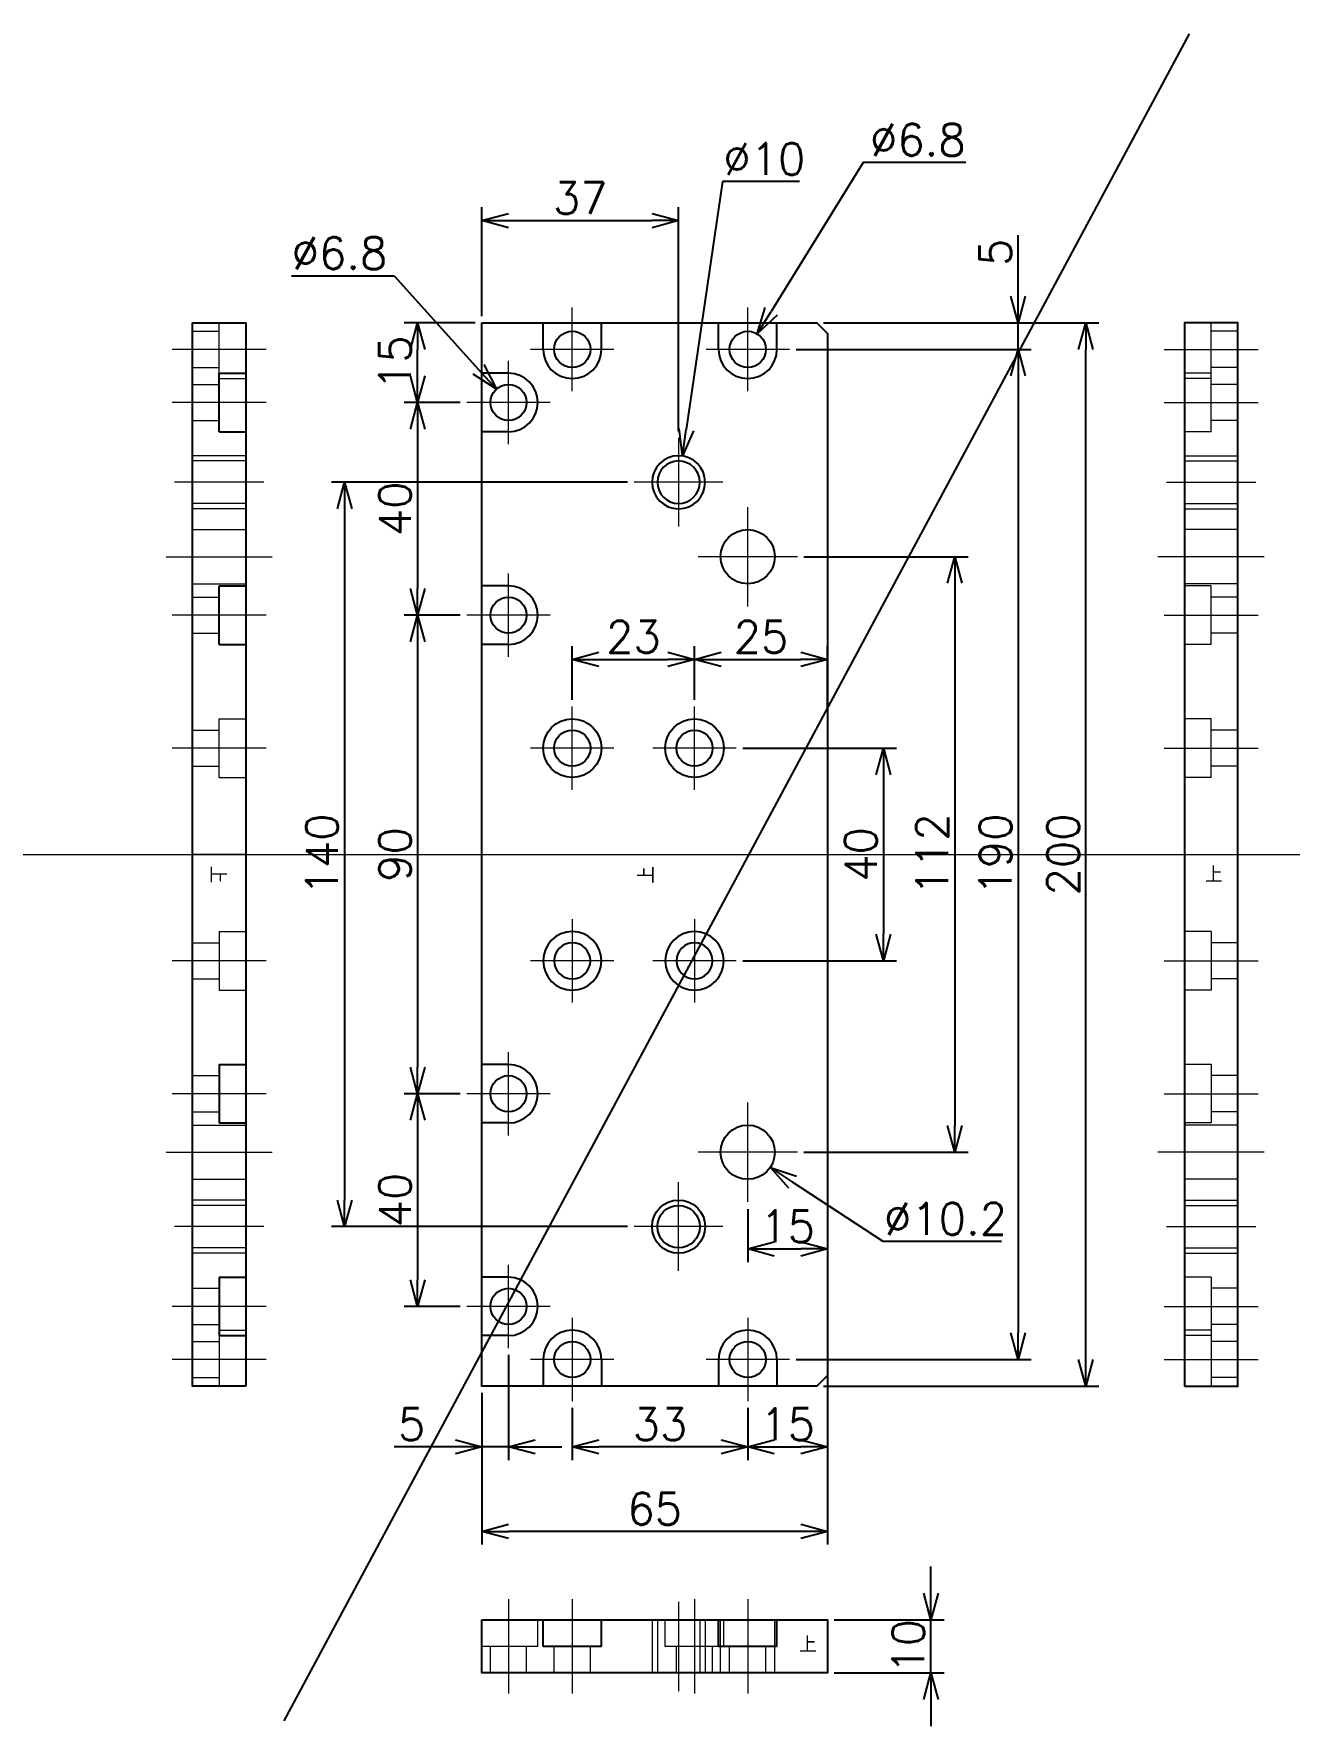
# Model space of a CAD drawing. Header units: millimetres. Extents: x -16130 to 36813, y -8099 to 27484.
# Drawn here: x 8598.8 to 8835, y 26407.8 to 26726.1 of the extents above; entities that cross this region are included whole.
import ezdxf

# ---------------------------------------------------------------- set-up
doc = ezdxf.new("R2010")
doc.units = ezdxf.units.MM
doc.header["$LTSCALE"] = 6
doc.header["$PDMODE"] = 99
doc.header["$PDSIZE"] = 1
doc.linetypes.add('CENTER2', pattern=[28.575, 19.05, -3.175, 3.175, -3.175])
doc.linetypes.add('HIDDEN', pattern=[9.525, 6.35, -3.175])
for name, color, linetype, lineweight in [('04_HIDDEN', 2, 'HIDDEN', 13), ('05_CENTER', 4, 'CENTER2', 13), ('08_DIM', 3, 'Continuous', 13)]:
    doc.layers.add(name, color=color, linetype=linetype, lineweight=lineweight)
doc.layers.add('10_DRAFT', color=8, linetype='Continuous', lineweight=0, plot=False)
doc.styles.add('KSS_TXT', font='txt.shx', dxfattribs={"bigfont": 'extfont2.shx'})
doc.dimstyles.new('KSS_DIM', dxfattribs={"dimtxt": 3, "dimasz": 2.5, "dimexe": 1.25, "dimexo": 0.625, "dimtad": 1, "dimdsep": 46, "dimtxsty": 'KSS_TXT', "dimblk": 'OPEN30', "dimcen": 0, "dimazin": 2, "dimtfac": 0.75, "dimtmove": 0, "dimatfit": 3, "dimldrblk": 'OPEN30', "dimfxl": 1, "dimtolj": 1, "dimarcsym": 0})
doc.dimstyles.new('KSS_DIM$3', dxfattribs={"dimtxt": 3, "dimasz": 2.5, "dimexe": 1.25, "dimexo": 0.625, "dimtad": 1, "dimtih": 1, "dimtoh": 1, "dimdsep": 46, "dimtxsty": 'KSS_TXT', "dimblk": 'OPEN30', "dimcen": 0, "dimazin": 2, "dimtfac": 0.75, "dimtofl": 0, "dimtmove": 0, "dimatfit": 3, "dimldrblk": 'OPEN30', "dimfxl": 1, "dimtolj": 1, "dimarcsym": 0})

# ---------------------------------------------------------------- blocks, each defined once
blk = doc.blocks.new('_Open30')
at = {"color": 0, "linetype": 'ByBlock', "lineweight": -2}
for p, q in [((-1, 0.268), (0, 0)), ((0, 0), (-1, -0.268)), ((0, 0), (-1, 0))]:
    blk.add_line(p, q, dxfattribs=at)
blk = doc.blocks.new('*D935')
at = {"layer": '08_DIM', "color": 0, "lineweight": -2, "transparency": 16777216}
for p, q in [((8732.19, 26591.71), (8761.12, 26591.71)), ((8758.62, 26586.71), (8758.62, 26556.71)), ((8732.19, 26551.71), (8761.12, 26551.71))]:
    blk.add_line(p, q, dxfattribs=at)
at = {"layer": 'Defpoints', "color": 0, "transparency": 16777216}
for p in [(8730.94, 26591.71), (8730.94, 26551.71), (8758.62, 26551.71)]:
    blk.add_point(p, dxfattribs=at)
at = {"layer": '08_DIM', "color": 0, "lineweight": -2, "transparency": 16777216, "xscale": 5, "yscale": 5, "zscale": 5}
for p, rotation in [((8758.62, 26591.71), 90), ((8758.62, 26551.71), 270)]:
    blk.add_blockref('_Open30', p, dxfattribs=dict(at, rotation=rotation))
at = {"layer": '08_DIM', "color": 0, "transparency": 16777216, "insert": (8754.37, 26571.71), "char_height": 6, "attachment_point": 5, "rotation": 90, "style": 'KSS_TXT'}
blk.add_mtext('\\A1;40', dxfattribs=at)
blk = doc.blocks.new('*D936')
at = {"layer": '08_DIM', "color": 0, "lineweight": -2, "transparency": 16777216}
for p, q in [((8743.69, 26627.71), (8774.55, 26627.71)), ((8772.05, 26622.71), (8772.05, 26520.71)), ((8743.69, 26515.71), (8774.55, 26515.71))]:
    blk.add_line(p, q, dxfattribs=at)
at = {"layer": 'Defpoints', "color": 0, "transparency": 16777216}
for p in [(8742.44, 26627.71), (8742.44, 26515.71), (8772.05, 26515.71)]:
    blk.add_point(p, dxfattribs=at)
at = {"layer": '08_DIM', "color": 0, "lineweight": -2, "transparency": 16777216, "xscale": 5, "yscale": 5, "zscale": 5}
for p, rotation in [((8772.05, 26627.71), 90), ((8772.05, 26515.71), 270)]:
    blk.add_blockref('_Open30', p, dxfattribs=dict(at, rotation=rotation))
at = {"layer": '08_DIM', "color": 0, "transparency": 16777216, "insert": (8767.8, 26571.71), "char_height": 6, "attachment_point": 5, "rotation": 90, "style": 'KSS_TXT'}
blk.add_mtext('\\A1;112', dxfattribs=at)
blk = doc.blocks.new('*D937')
at = {"layer": '08_DIM', "color": 0, "lineweight": -2, "transparency": 16777216}
for p, q in [((8742.19, 26666.71), (8786.46, 26666.71)), ((8783.96, 26661.71), (8783.96, 26481.71)), ((8742.19, 26476.71), (8786.46, 26476.71))]:
    blk.add_line(p, q, dxfattribs=at)
at = {"layer": 'Defpoints', "color": 0, "transparency": 16777216}
for p in [(8740.94, 26666.71), (8740.94, 26476.71), (8783.96, 26476.71)]:
    blk.add_point(p, dxfattribs=at)
at = {"layer": '08_DIM', "color": 0, "lineweight": -2, "transparency": 16777216, "xscale": 5, "yscale": 5, "zscale": 5}
for p, rotation in [((8783.96, 26666.71), 90), ((8783.96, 26476.71), 270)]:
    blk.add_blockref('_Open30', p, dxfattribs=dict(at, rotation=rotation))
at = {"layer": '08_DIM', "color": 0, "transparency": 16777216, "insert": (8779.71, 26571.71), "char_height": 6, "attachment_point": 5, "rotation": 90, "style": 'KSS_TXT'}
blk.add_mtext('\\A1;190', dxfattribs=at)
blk = doc.blocks.new('*D938')
at = {"layer": '08_DIM', "color": 0, "lineweight": -2, "transparency": 16777216}
for p, q in [((8747.35, 26671.71), (8799.19, 26671.71)), ((8796.69, 26476.71), (8796.69, 26666.71)), ((8747.35, 26471.71), (8799.19, 26471.71))]:
    blk.add_line(p, q, dxfattribs=at)
at = {"layer": 'Defpoints', "color": 0, "transparency": 16777216}
for p in [(8746.1, 26671.71), (8796.69, 26671.71), (8746.1, 26471.71)]:
    blk.add_point(p, dxfattribs=at)
at = {"layer": '08_DIM', "color": 0, "lineweight": -2, "transparency": 16777216, "xscale": 5, "yscale": 5, "zscale": 5}
for p, rotation in [((8796.69, 26671.71), 90), ((8796.69, 26471.71), 270)]:
    blk.add_blockref('_Open30', p, dxfattribs=dict(at, rotation=rotation))
at = {"layer": '08_DIM', "color": 0, "transparency": 16777216, "insert": (8792.44, 26571.71), "char_height": 6, "attachment_point": 5, "rotation": 90, "style": 'KSS_TXT'}
blk.add_mtext('\\A1;200', dxfattribs=at)
blk = doc.blocks.new('*D939')
at = {"layer": '08_DIM', "color": 0, "lineweight": -2, "transparency": 16777216}
for p, q in [((8679.01, 26656.71), (8668.49, 26656.71)), ((8670.99, 26651.71), (8670.99, 26621.71)), ((8679.01, 26616.71), (8668.49, 26616.71))]:
    blk.add_line(p, q, dxfattribs=at)
at = {"layer": 'Defpoints', "color": 0, "transparency": 16777216}
for p in [(8680.26, 26656.71), (8670.99, 26616.71), (8680.26, 26616.71)]:
    blk.add_point(p, dxfattribs=at)
at = {"layer": '08_DIM', "color": 0, "lineweight": -2, "transparency": 16777216, "xscale": 5, "yscale": 5, "zscale": 5}
for p, rotation in [((8670.99, 26656.71), 90), ((8670.99, 26616.71), 270)]:
    blk.add_blockref('_Open30', p, dxfattribs=dict(at, rotation=rotation))
at = {"layer": '08_DIM', "color": 0, "transparency": 16777216, "insert": (8666.74, 26636.71), "char_height": 6, "attachment_point": 5, "rotation": 90, "style": 'KSS_TXT'}
blk.add_mtext('\\A1;40', dxfattribs=at)
blk = doc.blocks.new('*D940')
at = {"layer": '08_DIM', "color": 0, "lineweight": -2, "transparency": 16777216}
for p, q in [((8681.85, 26671.71), (8668.49, 26671.71)), ((8670.99, 26661.71), (8670.99, 26666.71)), ((8679.01, 26656.71), (8668.49, 26656.71))]:
    blk.add_line(p, q, dxfattribs=at)
at = {"layer": 'Defpoints', "color": 0, "transparency": 16777216}
for p in [(8670.99, 26671.71), (8683.1, 26671.71), (8680.26, 26656.71)]:
    blk.add_point(p, dxfattribs=at)
at = {"layer": '08_DIM', "color": 0, "lineweight": -2, "transparency": 16777216, "xscale": 5, "yscale": 5, "zscale": 5}
for p, rotation in [((8670.99, 26671.71), 90), ((8670.99, 26656.71), 270)]:
    blk.add_blockref('_Open30', p, dxfattribs=dict(at, rotation=rotation))
at = {"layer": '08_DIM', "color": 0, "transparency": 16777216, "insert": (8666.74, 26664.21), "char_height": 6, "attachment_point": 5, "rotation": 90, "style": 'KSS_TXT'}
blk.add_mtext('\\A1;15', dxfattribs=at)
blk = doc.blocks.new('*D941')
at = {"layer": '08_DIM', "color": 0, "lineweight": -2, "transparency": 16777216}
for p, q in [((8783.96, 26676.71), (8783.96, 26688.21)), ((8747.35, 26671.71), (8786.46, 26671.71)), ((8783.96, 26666.71), (8783.96, 26671.71)), ((8742.19, 26666.71), (8786.46, 26666.71)), ((8783.96, 26661.71), (8783.96, 26656.71))]:
    blk.add_line(p, q, dxfattribs=at)
at = {"layer": 'Defpoints', "color": 0, "transparency": 16777216}
for p in [(8746.1, 26671.71), (8783.96, 26671.71), (8740.94, 26666.71)]:
    blk.add_point(p, dxfattribs=at)
at = {"layer": '08_DIM', "color": 0, "lineweight": -2, "transparency": 16777216, "xscale": 5, "yscale": 5, "zscale": 5}
for p, rotation in [((8783.96, 26671.71), 270), ((8783.96, 26666.71), 90)]:
    blk.add_blockref('_Open30', p, dxfattribs=dict(at, rotation=rotation))
at = {"layer": '08_DIM', "color": 0, "transparency": 16777216, "insert": (8779.7, 26684.96), "char_height": 6, "attachment_point": 5, "rotation": 90, "style": 'KSS_TXT'}
blk.add_mtext('\\A1;5', dxfattribs=at)
blk = doc.blocks.new('*D942')
at = {"layer": '08_DIM', "color": 0, "lineweight": -2, "transparency": 16777216}
for p, q in [((8679.01, 26616.71), (8668.49, 26616.71)), ((8670.99, 26611.71), (8670.99, 26531.71)), ((8679.01, 26526.71), (8668.49, 26526.71))]:
    blk.add_line(p, q, dxfattribs=at)
at = {"layer": 'Defpoints', "color": 0, "transparency": 16777216}
for p in [(8680.26, 26616.71), (8670.99, 26526.71), (8680.26, 26526.71)]:
    blk.add_point(p, dxfattribs=at)
at = {"layer": '08_DIM', "color": 0, "lineweight": -2, "transparency": 16777216, "xscale": 5, "yscale": 5, "zscale": 5}
for p, rotation in [((8670.99, 26616.71), 90), ((8670.99, 26526.71), 270)]:
    blk.add_blockref('_Open30', p, dxfattribs=dict(at, rotation=rotation))
at = {"layer": '08_DIM', "color": 0, "transparency": 16777216, "insert": (8666.74, 26571.71), "char_height": 6, "attachment_point": 5, "rotation": 90, "style": 'KSS_TXT'}
blk.add_mtext('\\A1;90', dxfattribs=at)
blk = doc.blocks.new('*D943')
at = {"layer": '08_DIM', "color": 0, "lineweight": -2, "transparency": 16777216}
for p, q in [((8679.01, 26526.71), (8668.49, 26526.71)), ((8670.99, 26521.71), (8670.99, 26491.71)), ((8679.01, 26486.71), (8668.49, 26486.71))]:
    blk.add_line(p, q, dxfattribs=at)
at = {"layer": 'Defpoints', "color": 0, "transparency": 16777216}
for p in [(8680.26, 26526.71), (8670.99, 26486.71), (8680.26, 26486.71)]:
    blk.add_point(p, dxfattribs=at)
at = {"layer": '08_DIM', "color": 0, "lineweight": -2, "transparency": 16777216, "xscale": 5, "yscale": 5, "zscale": 5}
for p, rotation in [((8670.99, 26526.71), 90), ((8670.99, 26486.71), 270)]:
    blk.add_blockref('_Open30', p, dxfattribs=dict(at, rotation=rotation))
at = {"layer": '08_DIM', "color": 0, "transparency": 16777216, "insert": (8666.74, 26506.71), "char_height": 6, "attachment_point": 5, "rotation": 90, "style": 'KSS_TXT'}
blk.add_mtext('\\A1;40', dxfattribs=at)
blk = doc.blocks.new('*D944')
at = {"layer": '08_DIM', "color": 0, "lineweight": -2, "transparency": 16777216}
for p, q in [((8748.1, 26472.46), (8748.1, 26457.79)), ((8733.1, 26467.62), (8733.1, 26457.79)), ((8738.1, 26460.29), (8743.1, 26460.29))]:
    blk.add_line(p, q, dxfattribs=at)
at = {"layer": 'Defpoints', "color": 0, "transparency": 16777216}
for p in [(8748.1, 26473.71), (8733.1, 26468.87), (8748.1, 26460.29)]:
    blk.add_point(p, dxfattribs=at)
at = {"layer": '08_DIM', "color": 0, "lineweight": -2, "transparency": 16777216, "xscale": 5, "yscale": 5, "zscale": 5, "rotation": 180}
blk.add_blockref('_Open30', (8733.1, 26460.29), dxfattribs=at)
at = {"layer": '08_DIM', "color": 0, "lineweight": -2, "transparency": 16777216, "xscale": 5, "yscale": 5, "zscale": 5}
blk.add_blockref('_Open30', (8748.1, 26460.29), dxfattribs=at)
at = {"layer": '08_DIM', "color": 0, "transparency": 16777216, "insert": (8740.6, 26464.54), "char_height": 6, "attachment_point": 5, "style": 'KSS_TXT'}
blk.add_mtext('\\A1;15', dxfattribs=at)
blk = doc.blocks.new('*D945')
at = {"layer": '08_DIM', "color": 0, "lineweight": -2, "transparency": 16777216}
for p, q in [((8700.1, 26467.62), (8700.1, 26457.79)), ((8733.1, 26467.62), (8733.1, 26457.79)), ((8728.1, 26460.29), (8705.1, 26460.29))]:
    blk.add_line(p, q, dxfattribs=at)
at = {"layer": 'Defpoints', "color": 0, "transparency": 16777216}
for p in [(8700.1, 26468.87), (8733.1, 26468.87), (8700.1, 26460.29)]:
    blk.add_point(p, dxfattribs=at)
at = {"layer": '08_DIM', "color": 0, "lineweight": -2, "transparency": 16777216, "xscale": 5, "yscale": 5, "zscale": 5, "rotation": 180}
blk.add_blockref('_Open30', (8700.1, 26460.29), dxfattribs=at)
at = {"layer": '08_DIM', "color": 0, "lineweight": -2, "transparency": 16777216, "xscale": 5, "yscale": 5, "zscale": 5}
blk.add_blockref('_Open30', (8733.1, 26460.29), dxfattribs=at)
at = {"layer": '08_DIM', "color": 0, "transparency": 16777216, "insert": (8716.6, 26464.54), "char_height": 6, "attachment_point": 5, "style": 'KSS_TXT'}
blk.add_mtext('\\A1;33', dxfattribs=at)
blk = doc.blocks.new('*D946')
at = {"layer": '08_DIM', "color": 0, "lineweight": -2, "transparency": 16777216}
for p, q in [((8688.1, 26477.62), (8688.1, 26457.79)), ((8683.1, 26470.46), (8683.1, 26457.79)), ((8678.1, 26460.29), (8666.6, 26460.29)), ((8688.1, 26460.29), (8683.1, 26460.29)), ((8693.1, 26460.29), (8698.1, 26460.29))]:
    blk.add_line(p, q, dxfattribs=at)
at = {"layer": 'Defpoints', "color": 0, "transparency": 16777216}
for p in [(8688.1, 26478.87), (8683.1, 26471.71), (8683.1, 26460.29)]:
    blk.add_point(p, dxfattribs=at)
at = {"layer": '08_DIM', "color": 0, "lineweight": -2, "transparency": 16777216, "xscale": 5, "yscale": 5, "zscale": 5}
blk.add_blockref('_Open30', (8683.1, 26460.29), dxfattribs=at)
at = {"layer": '08_DIM', "color": 0, "lineweight": -2, "transparency": 16777216, "xscale": 5, "yscale": 5, "zscale": 5, "rotation": 180}
blk.add_blockref('_Open30', (8688.1, 26460.29), dxfattribs=at)
at = {"layer": '08_DIM', "color": 0, "transparency": 16777216, "insert": (8669.85, 26464.54), "char_height": 6, "attachment_point": 5, "style": 'KSS_TXT'}
blk.add_mtext('\\A1;5', dxfattribs=at)
blk = doc.blocks.new('*D947')
at = {"layer": '08_DIM', "color": 0, "lineweight": -2, "transparency": 16777216}
for p, q in [((8748.1, 26485.35), (8748.1, 26441.9)), ((8683.1, 26470.46), (8683.1, 26441.9)), ((8743.1, 26444.4), (8688.1, 26444.4))]:
    blk.add_line(p, q, dxfattribs=at)
at = {"layer": 'Defpoints', "color": 0, "transparency": 16777216}
for p in [(8748.1, 26486.6), (8683.1, 26471.71), (8683.1, 26444.4)]:
    blk.add_point(p, dxfattribs=at)
at = {"layer": '08_DIM', "color": 0, "lineweight": -2, "transparency": 16777216, "xscale": 5, "yscale": 5, "zscale": 5, "rotation": 180}
blk.add_blockref('_Open30', (8683.1, 26444.4), dxfattribs=at)
at = {"layer": '08_DIM', "color": 0, "lineweight": -2, "transparency": 16777216, "xscale": 5, "yscale": 5, "zscale": 5}
blk.add_blockref('_Open30', (8748.1, 26444.4), dxfattribs=at)
at = {"layer": '08_DIM', "color": 0, "transparency": 16777216, "insert": (8715.6, 26448.65), "char_height": 6, "attachment_point": 5, "style": 'KSS_TXT'}
blk.add_mtext('\\A1;65', dxfattribs=at)
blk = doc.blocks.new('*D948')
at = {"layer": '08_DIM', "color": 0, "lineweight": -2, "transparency": 16777216}
for p, q in [((8700.1, 26600.8), (8700.1, 26610.9)), ((8723.1, 26600.8), (8723.1, 26610.9)), ((8705.1, 26608.4), (8718.1, 26608.4))]:
    blk.add_line(p, q, dxfattribs=at)
at = {"layer": 'Defpoints', "color": 0, "transparency": 16777216}
for p in [(8723.1, 26608.4), (8700.1, 26599.55), (8723.1, 26599.55)]:
    blk.add_point(p, dxfattribs=at)
at = {"layer": '08_DIM', "color": 0, "lineweight": -2, "transparency": 16777216, "xscale": 5, "yscale": 5, "zscale": 5, "rotation": 180}
blk.add_blockref('_Open30', (8700.1, 26608.4), dxfattribs=at)
at = {"layer": '08_DIM', "color": 0, "lineweight": -2, "transparency": 16777216, "xscale": 5, "yscale": 5, "zscale": 5}
blk.add_blockref('_Open30', (8723.1, 26608.4), dxfattribs=at)
at = {"layer": '08_DIM', "color": 0, "transparency": 16777216, "insert": (8711.6, 26612.65), "char_height": 6, "attachment_point": 5, "style": 'KSS_TXT'}
blk.add_mtext('\\A1;23', dxfattribs=at)
blk = doc.blocks.new('*D949')
at = {"layer": '08_DIM', "color": 0, "lineweight": -2, "transparency": 16777216}
for p, q in [((8723.1, 26600.8), (8723.1, 26610.9)), ((8748.1, 26598.8), (8748.1, 26610.9)), ((8728.1, 26608.4), (8743.1, 26608.4))]:
    blk.add_line(p, q, dxfattribs=at)
at = {"layer": 'Defpoints', "color": 0, "transparency": 16777216}
for p in [(8748.1, 26608.4), (8723.1, 26599.55), (8748.1, 26597.55)]:
    blk.add_point(p, dxfattribs=at)
at = {"layer": '08_DIM', "color": 0, "lineweight": -2, "transparency": 16777216, "xscale": 5, "yscale": 5, "zscale": 5, "rotation": 180}
blk.add_blockref('_Open30', (8723.1, 26608.4), dxfattribs=at)
at = {"layer": '08_DIM', "color": 0, "lineweight": -2, "transparency": 16777216, "xscale": 5, "yscale": 5, "zscale": 5}
blk.add_blockref('_Open30', (8748.1, 26608.4), dxfattribs=at)
at = {"layer": '08_DIM', "color": 0, "transparency": 16777216, "insert": (8735.6, 26612.65), "char_height": 6, "attachment_point": 5, "style": 'KSS_TXT'}
blk.add_mtext('\\A1;25', dxfattribs=at)
blk = doc.blocks.new('*D950')
at = {"layer": '08_DIM', "color": 0, "lineweight": -2, "transparency": 16777216}
for p, q in [((8733.1, 26505.01), (8733.1, 26495.01)), ((8748.1, 26505.01), (8748.1, 26495.01)), ((8738.1, 26497.51), (8743.1, 26497.51))]:
    blk.add_line(p, q, dxfattribs=at)
at = {"layer": 'Defpoints', "color": 0, "transparency": 16777216}
for p in [(8733.1, 26506.26), (8748.1, 26506.26), (8748.1, 26497.51)]:
    blk.add_point(p, dxfattribs=at)
at = {"layer": '08_DIM', "color": 0, "lineweight": -2, "transparency": 16777216, "xscale": 5, "yscale": 5, "zscale": 5, "rotation": 180}
blk.add_blockref('_Open30', (8733.1, 26497.51), dxfattribs=at)
at = {"layer": '08_DIM', "color": 0, "lineweight": -2, "transparency": 16777216, "xscale": 5, "yscale": 5, "zscale": 5}
blk.add_blockref('_Open30', (8748.1, 26497.51), dxfattribs=at)
at = {"layer": '08_DIM', "color": 0, "transparency": 16777216, "insert": (8740.6, 26501.76), "char_height": 6, "attachment_point": 5, "style": 'KSS_TXT'}
blk.add_mtext('\\A1;15', dxfattribs=at)
blk = doc.blocks.new('*D951')
at = {"layer": '08_DIM', "color": 0, "lineweight": -2, "transparency": 16777216}
for p, q in [((8758.58, 26498.93), (8741.55, 26510.07)), ((8780.83, 26498.93), (8758.58, 26498.93))]:
    blk.add_line(p, q, dxfattribs=at)
at = {"layer": 'Defpoints', "color": 0, "transparency": 16777216}
for p in [(8728.83, 26518.39), (8737.37, 26512.81)]:
    blk.add_point(p, dxfattribs=at)
at = {"layer": '08_DIM', "color": 0, "lineweight": -2, "transparency": 16777216, "xscale": 5, "yscale": 5, "zscale": 5, "rotation": 146.8029803589913}
blk.add_blockref('_Open30', (8737.37, 26512.81), dxfattribs=at)
at = {"layer": '08_DIM', "color": 0, "transparency": 16777216, "insert": (8770.33, 26503.18), "char_height": 6, "attachment_point": 5, "style": 'KSS_TXT'}
blk.add_mtext('\\A1;%%C10.2', dxfattribs=at)
blk = doc.blocks.new('*D952')
at = {"layer": '08_DIM', "color": 0, "lineweight": -2, "transparency": 16777216}
for p, q in [((8754.83, 26701.86), (8737.52, 26673.86)), ((8774.12, 26701.86), (8754.83, 26701.86))]:
    blk.add_line(p, q, dxfattribs=at)
at = {"layer": 'Defpoints', "color": 0, "transparency": 16777216}
for p in [(8734.89, 26669.6), (8731.31, 26663.82)]:
    blk.add_point(p, dxfattribs=at)
at = {"layer": '08_DIM', "color": 0, "lineweight": -2, "transparency": 16777216, "xscale": 5, "yscale": 5, "zscale": 5, "rotation": 238.2682968417489}
blk.add_blockref('_Open30', (8734.89, 26669.6), dxfattribs=at)
at = {"layer": '08_DIM', "color": 0, "transparency": 16777216, "insert": (8765.1, 26706.11), "char_height": 6, "attachment_point": 5, "style": 'KSS_TXT'}
blk.add_mtext('\\A1;%%C6.8', dxfattribs=at)
blk = doc.blocks.new('*D953')
at = {"layer": '08_DIM', "color": 0, "lineweight": -2, "transparency": 16777216}
for p, q in [((8647.28, 26680.55), (8666.57, 26680.55)), ((8666.57, 26680.55), (8682.47, 26662.94))]:
    blk.add_line(p, q, dxfattribs=at)
at = {"layer": 'Defpoints', "color": 0, "transparency": 16777216}
for p in [(8685.82, 26659.23), (8690.38, 26654.19)]:
    blk.add_point(p, dxfattribs=at)
at = {"layer": '08_DIM', "color": 0, "lineweight": -2, "transparency": 16777216, "xscale": 5, "yscale": 5, "zscale": 5, "rotation": 312.0925638790798}
blk.add_blockref('_Open30', (8685.82, 26659.23), dxfattribs=at)
at = {"layer": '08_DIM', "color": 0, "transparency": 16777216, "insert": (8656.3, 26684.8), "char_height": 6, "attachment_point": 5, "style": 'KSS_TXT'}
blk.add_mtext('\\A1;%%C6.8', dxfattribs=at)
blk = doc.blocks.new('A$C4AB33B9E_1_1')
at = {"color": 0}
for p, q in [((6.5, 5), (6.5, 10)), ((17.5, 5), (17.5, 10)), ((39.5, 5), (39.5, 10)), ((50.5, 5), (50.5, 10)), ((17.5, 5), (6.5, 5)), ((50.5, 5), (39.5, 5))]:
    blk.add_line(p, q, dxfattribs=at)
blk.add_lwpolyline([(-5, 10), (60, 10), (60, 0), (-5, 0)], close=True, dxfattribs=at)
at = {"layer": '04_HIDDEN'}
for p, q in [((5.5, 5), (5.5, 10)), ((27, 10), (27, 0)), ((28, 10), (28, 0)), ((36, 10), (36, 0)), ((37, 10), (37, 0)), ((5.5, 5), (-5, 5)), ((-3.4, 0), (-3.4, 5)), ((3.4, 0), (3.4, 5)), ((8.6, 0), (8.6, 5)), ((15.4, 0), (15.4, 5)), ((41.6, 0), (41.6, 5)), ((48.4, 0), (48.4, 5))]:
    blk.add_line(p, q, dxfattribs=at)
at = {"layer": '04_HIDDEN', "color": 9}
for p, q in [((39.9, 0), (39.9, 10)), ((50.1, 0), (50.1, 10))]:
    blk.add_line(p, q, dxfattribs=at)
at = {"layer": '05_CENTER'}
for p, q in [((0, 13.86), (0, -3.86)), ((12, 13.86), (12, -3.86)), ((32, 13.39), (32, -3.39)), ((45, 13.86), (45, -3.86))]:
    blk.add_line(p, q, dxfattribs=at)
at = {"layer": '10_DRAFT'}
for p, q in [((35, 13.86), (35, -3.86)), ((29.5, 5), (29.5, 10)), ((40.5, 5), (40.5, 10)), ((40.5, 5), (29.5, 5)), ((31.6, 0), (31.6, 5)), ((38.4, 0), (38.4, 5))]:
    blk.add_line(p, q, dxfattribs=at)
at = {"layer": '10_DRAFT', "style": 'KSS_TXT'}
blk.add_text('上', height=3, dxfattribs=at).set_placement((54.69, 3.84))
blk = doc.blocks.new('*D973')
at = {"layer": '08_DIM', "color": 0, "lineweight": -2, "transparency": 16777216}
for p, q in [((8767.57, 26432.76), (8767.57, 26437.76)), ((8749.35, 26427.76), (8770.07, 26427.76)), ((8767.57, 26417.76), (8767.57, 26427.76)), ((8749.35, 26417.76), (8770.07, 26417.76)), ((8767.57, 26412.76), (8767.57, 26407.76))]:
    blk.add_line(p, q, dxfattribs=at)
at = {"layer": 'Defpoints', "color": 0, "transparency": 16777216}
for p in [(8748.1, 26427.76), (8767.57, 26427.76), (8748.1, 26417.76)]:
    blk.add_point(p, dxfattribs=at)
at = {"layer": '08_DIM', "color": 0, "lineweight": -2, "transparency": 16777216, "xscale": 5, "yscale": 5, "zscale": 5}
for p, rotation in [((8767.57, 26427.76), 270), ((8767.57, 26417.76), 90)]:
    blk.add_blockref('_Open30', p, dxfattribs=dict(at, rotation=rotation))
at = {"layer": '08_DIM', "color": 0, "transparency": 16777216, "insert": (8763.32, 26422.76), "char_height": 6, "attachment_point": 5, "rotation": 90, "style": 'KSS_TXT'}
blk.add_mtext('\\A1;10', dxfattribs=at)
blk = doc.blocks.new('A$C53AE1608_1_1')
at = {"color": 0}
blk.add_lwpolyline([(-10, -5), (0, -5), (0, 195), (-10, 195)], close=True, dxfattribs=at)
at = {"layer": '04_HIDDEN'}
for p, q in [((-5, 184.5), (-5, 195)), ((0, 193.4), (-5, 193.4)), ((0, 186.6), (-5, 186.6)), ((-5, 184.5), (-10, 184.5)), ((-10, 170), (0, 170)), ((-10, 169), (0, 169)), ((-10, 161), (0, 161)), ((-10, 160), (0, 160)), ((0, 156.1), (-10, 156.1)), ((0, 145.9), (-10, 145.9)), ((0, 44.1), (-10, 44.1)), ((0, 33.9), (-10, 33.9)), ((-10, 30), (0, 30)), ((-10, 29), (0, 29)), ((-10, 21), (0, 21)), ((-10, 20), (0, 20)), ((-5, 5.5), (-10, 5.5)), ((-5, 5.5), (-5, -5)), ((0, 3.4), (-5, 3.4)), ((0, -3.4), (-5, -3.4))]:
    blk.add_line(p, q, dxfattribs=at)
at = {"layer": '04_HIDDEN', "color": 9}
for p, q in [((-5, 185.5), (-10, 185.5)), ((-5, 174.5), (-5, 185.5)), ((0, 183.4), (-5, 183.4)), ((0, 176.6), (-5, 176.6)), ((-5, 174.5), (-10, 174.5)), ((-5, 145.5), (-10, 145.5)), ((-5, 134.5), (-5, 145.5)), ((0, 143.4), (-5, 143.4)), ((-5, 134.5), (-10, 134.5)), ((0, 136.6), (-5, 136.6)), ((-5, 120.5), (-10, 120.5)), ((-5, 109.5), (-5, 120.5)), ((0, 118.4), (-5, 118.4)), ((0, 111.6), (-5, 111.6)), ((-5, 109.5), (-10, 109.5)), ((-5, 80.5), (-10, 80.5)), ((-5, 80.5), (-5, 69.5)), ((0, 78.4), (-5, 78.4)), ((0, 71.6), (-5, 71.6)), ((-5, 69.5), (-10, 69.5)), ((-5, 55.5), (-10, 55.5)), ((-5, 55.5), (-5, 44.5)), ((0, 53.4), (-5, 53.4)), ((0, 46.6), (-5, 46.6)), ((-5, 44.5), (-10, 44.5)), ((-5, 15.5), (-10, 15.5)), ((-5, 15.5), (-5, 4.5)), ((0, 13.4), (-5, 13.4)), ((0, 6.6), (-5, 6.6)), ((-5, 4.5), (-10, 4.5))]:
    blk.add_line(p, q, dxfattribs=at)
at = {"layer": '05_CENTER'}
for p, q in [((-13.86, 190), (3.86, 190)), ((-13.39, 165), (3.39, 165)), ((5, 151), (-15, 151)), ((5, 39), (-15, 39)), ((-13.39, 25), (3.39, 25)), ((-13.86, 0), (3.86, 0))]:
    blk.add_line(p, q, dxfattribs=at)
at = {"layer": '05_CENTER', "color": 9}
for p, q in [((-13.86, 180), (3.86, 180)), ((-13.86, 140), (3.86, 140)), ((-13.86, 115), (3.86, 115)), ((-13.86, 75), (3.86, 75)), ((-13.86, 50), (3.86, 50)), ((-13.86, 10), (3.86, 10))]:
    blk.add_line(p, q, dxfattribs=at)
at = {"layer": '10_DRAFT'}
blk.add_line((-10, 95), (0, 95), dxfattribs=at)
at = {"layer": '10_DRAFT', "style": 'KSS_TXT'}
blk.add_text('上', height=3, dxfattribs=at).set_placement((-6.14, 89.69))
blk = doc.blocks.new('M6Za_1_1_1')
at = {"color": 0}
for radius in [5.5, 3.4]:
    blk.add_circle((0, 0), radius, dxfattribs=at)
at = {"layer": '05_CENTER'}
for p, q in [((0, -7.84), (0, 7.84)), ((7.84, 0), (-7.84, 0))]:
    blk.add_line(p, q, dxfattribs=at)
blk = doc.blocks.new('M10Tz_1_1_1')
at = {"color": 0}
for radius in [5, 4]:
    blk.add_circle((0, 0), radius, dxfattribs=at)
at = {"layer": '05_CENTER'}
for p, q in [((0, -8.34), (0, 8.34)), ((8.34, 0), (-8.34, 0))]:
    blk.add_line(p, q, dxfattribs=at)
blk = doc.blocks.new('A$C4B5A383E_1_1')
for p, q in [((6.5, 182), (6.5, 187)), ((17.5, 182), (17.5, 187)), ((39.5, 182), (39.5, 187)), ((50.5, 182), (50.5, 187)), ((0, 177.5), (-5, 177.5)), ((0, 166.5), (-5, 166.5)), ((0, 137.5), (-5, 137.5)), ((0, 126.5), (-5, 126.5)), ((0, 47.5), (-5, 47.5)), ((0, 36.5), (-5, 36.5)), ((0, 7.5), (-5, 7.5)), ((0, -3.5), (-5, -3.5)), ((6.5, -8), (6.5, -13)), ((17.5, -8), (17.5, -13)), ((39.5, -8), (39.5, -13)), ((50.5, -8), (50.5, -13))]:
    blk.add_line(p, q)
at = {"color": 0}
blk.add_lwpolyline([(-5, 187), (58, 187), (60, 185), (60, -11), (58, -13), (-5, -13)], close=True, dxfattribs=at)
for centre, radius in [((12, 182), 3.4), ((45, 182), 3.4), ((0, 172), 3.4), ((45, 143), 5.1), ((0, 132), 3.4), ((0, 42), 3.4), ((45, 31), 5.1), ((0, 2), 3.4), ((12, -8), 3.4), ((45, -8), 3.4)]:
    blk.add_circle(centre, radius, dxfattribs=at)
for centre, start, end in [((12, 182), 180, 0), ((45, 182), 180, 0), ((0, 172), 270, 90), ((0, 132), 270, 90), ((0, 42), 270, 90), ((0, 2), 270, 90), ((12, -8), 0, 180), ((45, -8), 0, 180)]:
    blk.add_arc(centre, 5.5, start, end, dxfattribs=at)
at = {"layer": '05_CENTER'}
for p, q in [((12, 174.16), (12, 189.84)), ((45, 174.16), (45, 189.84)), ((19.84, 182), (4.16, 182)), ((52.84, 182), (37.16, 182)), ((0, 164.16), (0, 179.84)), ((7.84, 172), (-7.84, 172)), ((45, 133.66), (45, 152.34)), ((54.34, 143), (35.66, 143)), ((0, 124.16), (0, 139.84)), ((7.84, 132), (-7.84, 132)), ((0, 34.16), (0, 49.84)), ((7.84, 42), (-7.84, 42)), ((45, 21.66), (45, 40.34)), ((54.34, 31), (35.66, 31)), ((0, -5.84), (0, 9.84)), ((7.84, 2), (-7.84, 2)), ((12, -0.16), (12, -15.84)), ((45, -0.16), (45, -15.84)), ((19.84, -8), (4.16, -8)), ((52.84, -8), (37.16, -8))]:
    blk.add_line(p, q, dxfattribs=at)
at = {"layer": '10_DRAFT'}
blk.add_line((-5, 87), (60, 87), dxfattribs=at)
at = {"xscale": -1, "rotation": 180}
for name, p in [('M10Tz_1_1_1', (32, 157)), ('M6Za_1_1_1', (12, 67)), ('M6Za_1_1_1', (35, 67))]:
    blk.add_blockref(name, p, dxfattribs=at)
for name, p in [('M6Za_1_1_1', (12, 107)), ('M6Za_1_1_1', (35, 107)), ('M10Tz_1_1_1', (32, 17))]:
    blk.add_blockref(name, p)
at = {"layer": '10_DRAFT', "style": 'KSS_TXT'}
blk.add_text('上', height=3, rotation=90, dxfattribs=at).set_placement((27.46, 81.51))
blk = doc.blocks.new('*D1081')
at = {"layer": '08_DIM', "color": 0, "lineweight": -2, "transparency": 16777216}
for p, q in [((8710.51, 26641.71), (8654.76, 26641.71)), ((8657.26, 26636.71), (8657.26, 26506.71)), ((8710.51, 26501.71), (8654.76, 26501.71))]:
    blk.add_line(p, q, dxfattribs=at)
at = {"layer": 'Defpoints', "color": 0, "transparency": 16777216}
for p in [(8711.76, 26641.71), (8657.26, 26501.71), (8711.76, 26501.71)]:
    blk.add_point(p, dxfattribs=at)
at = {"layer": '08_DIM', "color": 0, "lineweight": -2, "transparency": 16777216, "xscale": 5, "yscale": 5, "zscale": 5}
for p, rotation in [((8657.26, 26641.71), 90), ((8657.26, 26501.71), 270)]:
    blk.add_blockref('_Open30', p, dxfattribs=dict(at, rotation=rotation))
at = {"layer": '08_DIM', "color": 0, "transparency": 16777216, "insert": (8653.01, 26571.71), "char_height": 6, "attachment_point": 5, "rotation": 90, "style": 'KSS_TXT'}
blk.add_mtext('\\A1;140', dxfattribs=at)
blk = doc.blocks.new('*D1082')
at = {"layer": '08_DIM', "color": 0, "lineweight": -2, "transparency": 16777216}
for p, q in [((8683.1, 26672.96), (8683.1, 26693.43)), ((8720.1, 26651.3), (8720.1, 26693.43)), ((8688.1, 26690.93), (8715.1, 26690.93))]:
    blk.add_line(p, q, dxfattribs=at)
at = {"layer": 'Defpoints', "color": 0, "transparency": 16777216}
for p in [(8720.1, 26690.93), (8683.1, 26671.71), (8720.1, 26650.05)]:
    blk.add_point(p, dxfattribs=at)
at = {"layer": '08_DIM', "color": 0, "lineweight": -2, "transparency": 16777216, "xscale": 5, "yscale": 5, "zscale": 5, "rotation": 180}
blk.add_blockref('_Open30', (8683.1, 26690.93), dxfattribs=at)
at = {"layer": '08_DIM', "color": 0, "lineweight": -2, "transparency": 16777216, "xscale": 5, "yscale": 5, "zscale": 5}
blk.add_blockref('_Open30', (8720.1, 26690.93), dxfattribs=at)
at = {"layer": '08_DIM', "color": 0, "transparency": 16777216, "insert": (8701.6, 26695.18), "char_height": 6, "attachment_point": 5, "style": 'KSS_TXT'}
blk.add_mtext('\\A1;37', dxfattribs=at)
blk = doc.blocks.new('*D1083')
at = {"layer": '08_DIM', "color": 0, "lineweight": -2, "transparency": 16777216}
for p, q in [((8728.37, 26698.26), (8721.55, 26651.61)), ((8742.87, 26698.26), (8728.37, 26698.26))]:
    blk.add_line(p, q, dxfattribs=at)
at = {"layer": 'Defpoints', "color": 0, "transparency": 16777216}
for p in [(8720.82, 26646.66), (8719.37, 26636.76)]:
    blk.add_point(p, dxfattribs=at)
at = {"layer": '08_DIM', "color": 0, "lineweight": -2, "transparency": 16777216, "xscale": 5, "yscale": 5, "zscale": 5, "rotation": 261.6787534257809}
blk.add_blockref('_Open30', (8720.82, 26646.66), dxfattribs=at)
at = {"layer": '08_DIM', "color": 0, "transparency": 16777216, "insert": (8736.24, 26702.51), "char_height": 6, "attachment_point": 5, "style": 'KSS_TXT'}
blk.add_mtext('\\A1;%%C10', dxfattribs=at)
blk = doc.blocks.new('A$C71C336F5_1_1')
at = {"color": 0}
for p, q in [((5, 185.5), (10, 185.5)), ((5, 174.5), (5, 185.5)), ((5, 174.5), (10, 174.5)), ((5, 145.5), (10, 145.5)), ((5, 134.5), (5, 145.5)), ((5, 134.5), (10, 134.5)), ((5, 55.5), (10, 55.5)), ((5, 55.5), (5, 44.5)), ((5, 44.5), (10, 44.5)), ((5, 15.5), (10, 15.5)), ((5, 15.5), (5, 4.5)), ((5, 4.5), (10, 4.5))]:
    blk.add_line(p, q, dxfattribs=at)
blk.add_lwpolyline([(10, -5), (0, -5), (0, 195), (10, 195)], close=True, dxfattribs=at)
at = {"layer": '04_HIDDEN'}
for p, q in [((5, 184.5), (5, 195)), ((0, 193.4), (5, 193.4)), ((0, 186.6), (5, 186.6)), ((5, 184.5), (10, 184.5)), ((10, 170), (0, 170)), ((10, 169), (0, 169)), ((10, 161), (0, 161)), ((10, 160), (0, 160)), ((0, 156.1), (10, 156.1)), ((0, 145.9), (10, 145.9)), ((0, 44.1), (10, 44.1)), ((0, 33.9), (10, 33.9)), ((10, 30), (0, 30)), ((10, 29), (0, 29)), ((10, 21), (0, 21)), ((10, 20), (0, 20)), ((0, 3.4), (5, 3.4)), ((5, 5.5), (10, 5.5)), ((5, 5.5), (5, -5)), ((0, -3.4), (5, -3.4))]:
    blk.add_line(p, q, dxfattribs=at)
at = {"layer": '04_HIDDEN', "color": 9}
for p, q in [((0, 183.4), (5, 183.4)), ((0, 176.6), (5, 176.6)), ((0, 143.4), (5, 143.4)), ((0, 136.6), (5, 136.6)), ((0, 118.4), (5, 118.4)), ((5, 120.5), (10, 120.5)), ((5, 109.5), (5, 120.5)), ((0, 111.6), (5, 111.6)), ((5, 109.5), (10, 109.5)), ((5, 80.5), (10, 80.5)), ((5, 80.5), (5, 69.5)), ((0, 78.4), (5, 78.4)), ((0, 71.6), (5, 71.6)), ((5, 69.5), (10, 69.5)), ((0, 53.4), (5, 53.4)), ((0, 46.6), (5, 46.6)), ((0, 13.4), (5, 13.4)), ((0, 6.6), (5, 6.6))]:
    blk.add_line(p, q, dxfattribs=at)
at = {"layer": '05_CENTER'}
for p, q in [((13.86, 190), (-3.86, 190)), ((13.39, 165), (-3.39, 165)), ((-5, 151), (15, 151)), ((-5, 39), (15, 39)), ((13.39, 25), (-3.39, 25)), ((13.86, 0), (-3.86, 0))]:
    blk.add_line(p, q, dxfattribs=at)
at = {"layer": '05_CENTER', "color": 9}
for p, q in [((13.86, 180), (-3.86, 180)), ((13.86, 140), (-3.86, 140)), ((13.86, 115), (-3.86, 115)), ((13.86, 75), (-3.86, 75)), ((13.86, 50), (-3.86, 50)), ((13.86, 10), (-3.86, 10))]:
    blk.add_line(p, q, dxfattribs=at)
at = {"layer": '10_DRAFT'}
blk.add_line((10, 95), (0, 95), dxfattribs=at)
at = {"layer": '10_DRAFT', "style": 'KSS_TXT'}
blk.add_text('上', height=3, rotation=270, dxfattribs=at).set_placement((3.2, 92.86))

msp = doc.modelspace()

# ---------------------------------------------------------------- linework, layer by layer
at = {"color": 3}
msp.add_line((8816.13638, 26726.05021), (8645.84559, 26408.73711), dxfattribs=at)
at = {"layer": '05_CENTER'}
msp.add_line((8055.37916, 26571.71155), (9067.091, 26571.71155), dxfattribs=at)

# ---------------------------------------------------------------- block references
for name, p in [('A$C4B5A383E_1_1', (8688.09821, 26484.71155)), ('A$C71C336F5_1_1', (8628.65316, 26476.71155)), ('A$C53AE1608_1_1', (8825.29283, 26476.71155)), ('A$C4AB33B9E_1_1', (8688.09821, 26417.76126))]:
    msp.add_blockref(name, p)

# ---------------------------------------------------------------- dimensions: what is measured, and where the dimension line sits
at = {"layer": '08_DIM'}
for p1, p2, picture, middle in [((8731.31001, 26663.81978), (8734.88642, 26669.60332), '*D952', (8765.1029, 26701.85815)), ((8719.3746, 26636.76419), (8720.82183, 26646.65891), '*D1083', (8736.24413, 26698.25984)), ((8690.37734, 26654.18853), (8685.81909, 26659.23456), '*D953', (8656.29596, 26680.54706)), ((8728.83057, 26518.39327), (8737.36586, 26512.80857), '*D951', (8770.32839, 26498.92905))]:
    dim = msp.add_diameter_dim_2p(p1=p1, p2=p2, dimstyle='KSS_DIM$3', override={"dimscale": 2, "dimpost": '%%C<>'}, dxfattribs=at)
    dim.commit()
    dim.dimension.update_dxf_attribs({"geometry": picture, "text_midpoint": middle, "dimtype": 163})
for base, p1, p2, picture, middle in [((8720.09821, 26690.93166), (8683.09821, 26671.71155), (8720.09821, 26650.0526), '*D1082', (8701.59821, 26695.18166)), ((8723.09821, 26608.39961), (8700.09821, 26599.55472), (8723.09821, 26599.55472), '*D948', (8711.59821, 26612.64961)), ((8748.09821, 26608.39961), (8723.09821, 26599.55472), (8748.09821, 26597.55472), '*D949', (8735.59821, 26612.65378)), ((8748.09821, 26497.50828), (8733.09821, 26506.25987), (8748.09821, 26506.25987), '*D950', (8740.59821, 26501.76245)), ((8683.09821, 26444.3962), (8748.09821, 26486.60092), (8683.09821, 26471.71155), '*D947', (8715.59821, 26448.65037)), ((8683.09821, 26460.28627), (8688.09821, 26478.86837), (8683.09821, 26471.71155), '*D946', (8669.84821, 26464.54044)), ((8748.09821, 26460.28627), (8733.09821, 26468.86837), (8748.09821, 26473.71155), '*D944', (8740.59821, 26464.54044)), ((8700.09821, 26460.28627), (8733.09821, 26468.86837), (8700.09821, 26468.86837), '*D945', (8716.59821, 26464.53627))]:
    dim = msp.add_linear_dim(base=base, p1=p1, p2=p2, dimstyle='KSS_DIM', override={"dimscale": 2}, dxfattribs=at)
    dim.commit()
    dim.dimension.update_dxf_attribs({"geometry": picture, "text_midpoint": middle})
for base, p1, p2, picture, middle in [((8783.95908, 26671.71155), (8740.94139, 26666.71155), (8746.09821, 26671.71155), '*D941', (8779.70492, 26684.96155)), ((8670.98949, 26671.71155), (8680.25504, 26656.71155), (8683.09821, 26671.71155), '*D940', (8666.73533, 26664.21155)), ((8796.68739, 26671.71155), (8746.09821, 26471.71155), (8746.09821, 26671.71155), '*D938', (8792.43739, 26571.71155)), ((8783.95908, 26476.71155), (8740.94139, 26666.71155), (8740.94139, 26476.71155), '*D937', (8779.70908, 26571.71155)), ((8670.98949, 26616.71155), (8680.25504, 26656.71155), (8680.25504, 26616.71155), '*D939', (8666.73949, 26636.71155)), ((8657.26389, 26501.71155), (8711.75716, 26641.71155), (8711.75716, 26501.71155), '*D1081', (8653.01389, 26571.71155)), ((8772.04738, 26515.71155), (8742.43926, 26627.71155), (8742.43926, 26515.71155), '*D936', (8767.79738, 26571.71155)), ((8670.98949, 26526.71155), (8680.25504, 26616.71155), (8680.25504, 26526.71155), '*D942', (8666.73949, 26571.71155)), ((8758.61804, 26551.71155), (8730.94139, 26591.71155), (8730.94139, 26551.71155), '*D935', (8754.36804, 26571.71155)), ((8670.98949, 26486.71155), (8680.25504, 26526.71155), (8680.25504, 26486.71155), '*D943', (8666.73949, 26506.71155)), ((8767.56682, 26427.76126), (8748.09821, 26417.76126), (8748.09821, 26427.76126), '*D973', (8763.31682, 26422.76126))]:
    dim = msp.add_linear_dim(base=base, p1=p1, p2=p2, angle=90, dimstyle='KSS_DIM', override={"dimscale": 2}, dxfattribs=at)
    dim.commit()
    dim.dimension.update_dxf_attribs({"geometry": picture, "text_midpoint": middle})

doc.saveas('drawing.dxf')
